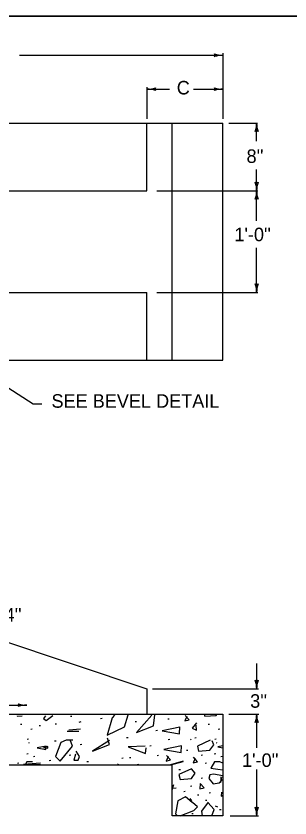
# Model space of a CAD drawing. Extents: x 1007 to 1035.5, y 1000.5 to 1021.5.
# Drawn here: x 1014.82 to 1018.87, y 1009.66 to 1021.5 of the extents above; entities that cross this region are included whole.
import ezdxf

# ---------------------------------------------------------------- set-up
doc = ezdxf.new("R2010")
doc.units = 0
for name, color, linetype in [('Level 1', 7, 'Continuous'), ('Level 10', 7, 'Continuous'), ('Level 11', 7, 'Continuous')]:
    doc.layers.add(name, color=color, linetype=linetype)

msp = doc.modelspace()

# ---------------------------------------------------------------- linework, layer by layer
at = {"layer": 'Level 1'}
for p, q in [((1014.875, 1020.92), (1017.881, 1020.92)), ((1017.881, 1020.95), (1017.881, 1019.983)), ((1016.756, 1020.451), (1016.756, 1019.983)), ((1016.761, 1020.42), (1017.091, 1020.42)), ((1017.449, 1020.42), (1017.881, 1020.42)), ((1009.35, 1019.92), (1017.881, 1019.92)), ((1016.756, 1018.92), (1016.756, 1019.92)), ((1017.131, 1016.42), (1017.131, 1019.92)), ((1017.881, 1016.42), (1017.881, 1019.92)), ((1017.968, 1019.92), (1018.394, 1019.92)), ((1018.381, 1019.654), (1018.381, 1019.92)), ((1018.381, 1018.92), (1018.381, 1019.234)), ((1012.772, 1018.92), (1016.756, 1018.92)), ((1016.903, 1018.92), (1018.397, 1018.92)), ((1018.381, 1018.478), (1018.381, 1018.92)), ((1018.381, 1017.42), (1018.381, 1018.076)), ((1012.772, 1017.42), (1016.756, 1017.42)), ((1016.756, 1016.42), (1016.756, 1017.42)), ((1016.903, 1017.42), (1018.401, 1017.42)), ((1012.928, 1017.143), (1015.078, 1015.775)), ((1009.35, 1016.42), (1017.881, 1016.42)), ((1015.078, 1015.775), (1015.203, 1015.775)), ((1009.35, 1014.035), (1016.757, 1011.566)), ((1018.381, 1011.941), (1018.381, 1011.566)), ((1016.757, 1011.566), (1016.757, 1011.191)), ((1016.839, 1011.566), (1018.406, 1011.566)), ((1013.945, 1011.323), (1014.983, 1011.323)), ((1012.772, 1011.191), (1017.881, 1011.191)), ((1017.881, 1011.191), (1017.881, 1009.691)), ((1017.969, 1011.191), (1018.413, 1011.191)), ((1018.381, 1011.191), (1018.381, 1010.694)), ((1009.35, 1010.441), (1017.131, 1010.441)), ((1017.131, 1009.691), (1017.131, 1010.441)), ((1018.381, 1010.374), (1018.381, 1009.691)), ((1017.881, 1009.691), (1017.131, 1009.691)), ((1017.989, 1009.691), (1018.406, 1009.691))]:
    msp.add_line(p, q, dxfattribs=at)
for points in [[(1014.84, 1011.166), (1014.842, 1011.16)], [(1014.842, 1011.16), (1014.916, 1011.166)], [(1015.258, 1011.169), (1015.228, 1011.128)], [(1015.27, 1011.096), (1015.369, 1011.17)], [(1015.651, 1011.158), (1015.63, 1011.155)], [(1016.279, 1011.178), (1016.246, 1011.136)], [(1016.425, 1011.005), (1016.483, 1011.18)], [(1016.833, 1011.176), (1016.603, 1010.92)], [(1016.857, 1011.021), (1016.874, 1011.183)], [(1017.35, 1011.157), (1017.318, 1011.091), (1017.382, 1011.107), (1017.323, 1011.173)], [(1017.607, 1011.189), (1017.615, 1011.16)], [(1017.615, 1011.16), (1017.783, 1011.174)], [(1017.783, 1011.174), (1017.795, 1011.191)], [(1014.912, 1011.04), (1014.891, 1011.037)], [(1015.228, 1011.128), (1015.27, 1011.096)], [(1015.422, 1011.046), (1015.401, 1011.044)], [(1015.783, 1011.08), (1015.751, 1011.066)], [(1016.095, 1011.125), (1016.073, 1011.122)], [(1016.246, 1011.136), (1016.171, 1010.882)], [(1016.605, 1011.079), (1016.584, 1011.076)], [(1016.603, 1010.92), (1016.857, 1011.021)], [(1017.089, 1011.118), (1017.068, 1011.116)], [(1017.491, 1011.061), (1017.427, 1010.986), (1017.491, 1010.954), (1017.489, 1011.029)], [(1017.685, 1011.04), (1017.664, 1011.037)], [(1015.062, 1010.968), (1015.041, 1010.965)], [(1015.187, 1011.02), (1015.165, 1011.017)], [(1015.578, 1010.94), (1015.751, 1010.94)], [(1015.779, 1010.968), (1015.605, 1010.953)], [(1016.171, 1010.882), (1016.425, 1011.005)], [(1016.913, 1010.948), (1016.891, 1010.945)], [(1017.243, 1011), (1016.985, 1010.946), (1017.241, 1010.901), (1017.243, 1011.002)], [(1017.835, 1010.968), (1017.814, 1010.965)], [(1015.01, 1010.821), (1014.989, 1010.818)], [(1015.416, 1010.795), (1015.394, 1010.792)], [(1015.665, 1010.809), (1015.566, 1010.806), (1015.484, 1010.774), (1015.409, 1010.566), (1015.476, 1010.497), (1015.657, 1010.721), (1015.625, 1010.811)], [(1016.205, 1010.802), (1015.954, 1010.647), (1016.205, 1010.741), (1016.175, 1010.839)], [(1016.481, 1010.843), (1016.459, 1010.841)], [(1017.096, 1010.815), (1017.075, 1010.812)], [(1017.414, 1010.822), (1017.403, 1010.814)], [(1017.489, 1010.841), (1017.467, 1010.838)], [(1017.694, 1010.805), (1017.505, 1010.717), (1017.523, 1010.647), (1017.691, 1010.661), (1017.747, 1010.738), (1017.723, 1010.799)], [(1017.783, 1010.821), (1017.762, 1010.818)], [(1015.025, 1010.761), (1015.014, 1010.766)], [(1015.267, 1010.72), (1015.138, 1010.693), (1015.266, 1010.671), (1015.267, 1010.721)], [(1015.294, 1010.712), (1015.229, 1010.699), (1015.293, 1010.688), (1015.294, 1010.713)], [(1015.795, 1010.743), (1015.774, 1010.74)], [(1016.734, 1010.718), (1016.483, 1010.707), (1016.737, 1010.611), (1016.747, 1010.694)], [(1016.821, 1010.723), (1016.8, 1010.72)], [(1017.27, 1010.722), (1017.011, 1010.669), (1017.267, 1010.624), (1017.27, 1010.725)], [(1017.798, 1010.761), (1017.787, 1010.766)], [(1017.881, 1010.723), (1017.809, 1010.708)], [(1017.809, 1010.708), (1017.881, 1010.695)], [(1015.003, 1010.605), (1014.982, 1010.602)], [(1015.102, 1010.566), (1015.08, 1010.563)], [(1015.632, 1010.585), (1015.61, 1010.583)], [(1015.705, 1010.601), (1015.676, 1010.51), (1015.74, 1010.513), (1015.764, 1010.566), (1015.713, 1010.646)], [(1016.932, 1010.579), (1016.911, 1010.576)], [(1017.075, 1010.566), (1017.043, 1010.499), (1017.107, 1010.515), (1017.048, 1010.582)], [(1017.364, 1010.657), (1017.343, 1010.655)], [(1017.474, 1010.539), (1017.442, 1010.473), (1017.506, 1010.489), (1017.447, 1010.555)], [(1017.58, 1010.585), (1017.559, 1010.583)], [(1017.777, 1010.605), (1017.755, 1010.602)], [(1017.875, 1010.566), (1017.853, 1010.563)], [(1014.866, 1010.468), (1014.845, 1010.465)], [(1015.188, 1010.47), (1014.934, 1010.449), (1015.185, 1010.449)], [(1014.985, 1010.489), (1014.957, 1010.441)], [(1015.065, 1010.489), (1014.985, 1010.489)], [(1015.337, 1010.507), (1015.316, 1010.504)], [(1015.894, 1010.487), (1015.872, 1010.485)], [(1016.341, 1010.441), (1016.326, 1010.454)], [(1016.409, 1010.54), (1016.387, 1010.537)], [(1016.52, 1010.546), (1016.499, 1010.544)], [(1016.638, 1010.448), (1016.616, 1010.445)], [(1017.294, 1010.497), (1017.108, 1010.441)], [(1017.113, 1010.441), (1017.294, 1010.491)], [(1017.639, 1010.468), (1017.618, 1010.465)], [(1017.758, 1010.489), (1017.702, 1010.393)], [(1017.838, 1010.489), (1017.758, 1010.489)], [(1017.881, 1010.469), (1017.838, 1010.489)], [(1017.419, 1010.386), (1017.23, 1010.298), (1017.248, 1010.228), (1017.417, 1010.242), (1017.473, 1010.319), (1017.419, 1010.383)], [(1017.253, 1010.37), (1017.232, 1010.367)], [(1017.702, 1010.393), (1017.809, 1010.379)], [(1017.809, 1010.379), (1017.881, 1010.371)], [(1017.58, 1010.245), (1017.559, 1010.242)], [(1017.689, 1010.297), (1017.673, 1010.243)], [(1017.673, 1010.243), (1017.737, 1010.163)], [(1017.745, 1010.305), (1017.689, 1010.297)], [(1017.881, 1010.279), (1017.745, 1010.305)], [(1017.825, 1010.179), (1017.857, 1010.198)], [(1017.83, 1010.179), (1017.867, 1010.217)], [(1017.867, 1010.217), (1017.857, 1010.265)], [(1017.857, 1010.198), (1017.857, 1010.265)], [(1017.87, 1010.265), (1017.881, 1010.257)], [(1017.131, 1010.074), (1017.158, 1010.155)], [(1017.19, 1010.097), (1017.131, 1010.092)], [(1017.423, 1010.127), (1017.402, 1010.125)], [(1017.545, 1010.167), (1017.54, 1010.087), (1017.604, 1010.103), (1017.545, 1010.169)], [(1017.737, 1010.163), (1017.825, 1010.179)], [(1017.329, 1009.969), (1017.217, 1009.91)], [(1017.325, 1010.049), (1017.304, 1010.046)], [(1017.43, 1009.889), (1017.329, 1009.969)], [(1017.528, 1009.996), (1017.507, 1009.994)], [(1017.698, 1010.029), (1017.677, 1010.027)], [(1017.859, 1010.038), (1017.857, 1009.982)], [(1017.857, 1009.982), (1017.881, 1009.994)], [(1017.217, 1009.91), (1017.179, 1009.718)], [(1017.395, 1009.945), (1017.419, 1009.91)], [(1017.507, 1009.825), (1017.433, 1009.888)], [(1017.663, 1009.892), (1017.566, 1009.761)], [(1017.646, 1009.918), (1017.624, 1009.915)], [(1017.755, 1009.785), (1017.657, 1009.889)], [(1017.769, 1009.838), (1017.801, 1009.825)], [(1017.179, 1009.718), (1017.21, 1009.691)], [(1017.25, 1009.691), (1017.451, 1009.769)], [(1017.443, 1009.722), (1017.421, 1009.719)], [(1017.451, 1009.769), (1017.507, 1009.825)], [(1017.566, 1009.761), (1017.574, 1009.691)], [(1017.718, 1009.691), (1017.755, 1009.785)], [(1017.855, 1009.78), (1017.834, 1009.778)]]:
    msp.add_lwpolyline(points, dxfattribs=at)
for centre, radius, start, end in [((1017.733, 1020.92), 0.0312, 318.7746, 40.8913), ((1017.881, 1021.311), 0.391, 251.3472, 269.9939), ((1017.881, 1020.53), 0.391, 90, 108.6688), ((1017.881, 1020.53), 0.391, 89.9878, 90), ((1016.761, 1020.811), 0.391, 270, 288.6688), ((1016.761, 1020.03), 0.391, 71.3472, 89.9939), ((1016.761, 1020.811), 0.391, 269.9878, 270), ((1016.909, 1020.42), 0.0312, 138.7746, 220.8913), ((1017.733, 1020.42), 0.0312, 318.7746, 40.8913), ((1017.881, 1020.811), 0.391, 251.3472, 269.9939), ((1017.881, 1020.03), 0.391, 90, 108.6688), ((1017.881, 1020.03), 0.391, 89.9878, 90), ((1017.991, 1019.92), 0.391, 341.3472, 359.9939), ((1018.772, 1019.92), 0.391, 179.9878, 180), ((1018.772, 1019.92), 0.391, 180, 198.6688), ((1018.381, 1019.772), 0.0312, 48.7746, 130.8913), ((1018.381, 1019.069), 0.0312, 228.7746, 310.8913), ((1017.991, 1018.92), 0.391, 0, 18.6688), ((1018.772, 1018.92), 0.391, 161.3472, 179.9939), ((1017.991, 1018.92), 0.391, 341.3472, 359.9939), ((1018.772, 1018.92), 0.391, 179.9878, 180), ((1018.772, 1018.92), 0.391, 180, 198.6688), ((1017.991, 1018.92), 0.391, 359.9878, 0), ((1018.381, 1018.772), 0.0312, 48.7746, 130.8913), ((1018.381, 1017.569), 0.0312, 228.7746, 310.8913), ((1017.991, 1017.42), 0.391, 0, 18.6688), ((1018.772, 1017.42), 0.391, 161.3472, 179.9939), ((1017.991, 1017.42), 0.391, 359.9878, 0), ((1018.381, 1011.715), 0.0312, 228.7746, 310.8913), ((1017.991, 1011.566), 0.391, 0, 18.6688), ((1018.772, 1011.566), 0.391, 161.3472, 179.9939), ((1017.991, 1011.566), 0.391, 359.9878, 0), ((1014.834, 1011.323), 0.0312, 318.7746, 40.8913), ((1014.983, 1011.714), 0.391, 251.3472, 269.9939), ((1014.983, 1010.933), 0.391, 90, 108.6688), ((1014.983, 1010.933), 0.391, 89.9878, 90), ((1017.991, 1011.191), 0.391, 341.3472, 359.9939), ((1018.772, 1011.191), 0.391, 180, 198.6688), ((1018.772, 1011.191), 0.391, 179.9878, 180), ((1018.381, 1011.043), 0.0312, 48.7746, 130.8913), ((1018.381, 1009.84), 0.0312, 228.7746, 310.8913), ((1017.991, 1009.691), 0.391, 0, 18.6688), ((1018.772, 1009.691), 0.391, 161.3472, 179.9939), ((1017.991, 1009.691), 0.391, 359.9878, 0)]:
    msp.add_arc(centre, radius, start, end, dxfattribs=at)
at = {"layer": 'Level 10'}
msp.add_line((1007, 1021.5), (1035.5, 1021.5), dxfattribs=at)
at = {"layer": 'Level 11'}
msp.add_lwpolyline([(1007, 1000.5), (1035.5, 1000.5), (1035.5, 1021.5), (1007, 1021.5)], close=True, dxfattribs=at)

# ---------------------------------------------------------------- texts
at = {"layer": 'Level 1'}
for s, p in [('C', (1017.2, 1020.342)), ("8''", (1018.232, 1019.331)), ("1'-0''", (1018.052, 1018.175)), ('SEE BEVEL DETAIL', (1015.348, 1015.716)), ("4''", (1014.655, 1012.559)), ("3''", (1018.285, 1011.286)), ("1'-0''", (1018.165, 1010.412))]:
    msp.add_text(s, height=0.2, dxfattribs=at).set_placement(p)

doc.saveas('drawing.dxf')
